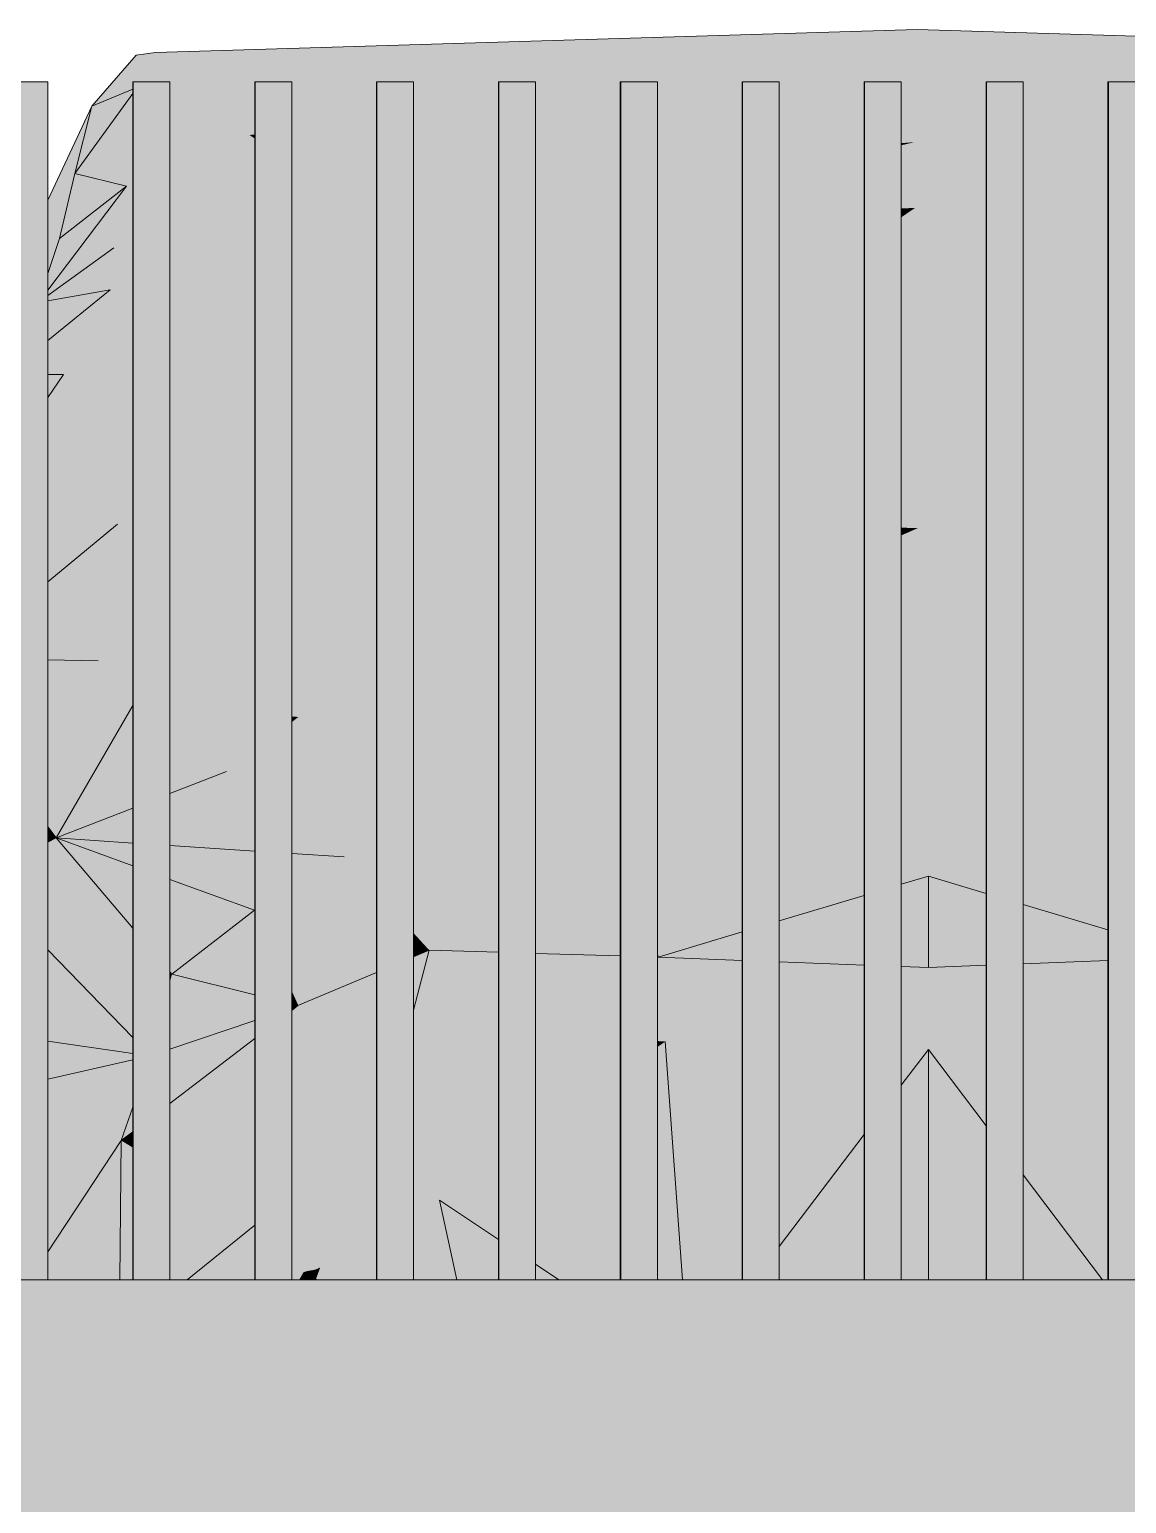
# Model space of a CAD drawing. Header units: millimetres. Extents: x 365175 to 2667127, y -330297 to -162108.
# Drawn here: x 1900152 to 1901050, y -319094 to -317888 of the extents above; entities that cross this region are included whole.
import ezdxf

# ---------------------------------------------------------------- set-up
doc = ezdxf.new("R2010")
doc.units = ezdxf.units.MM
doc.header["$MEASUREMENT"] = 0
doc.layers.add('Cars', color=7, linetype='Continuous')
doc.layers.add('TopoAlt', color=7, linetype='Continuous')

# ---------------------------------------------------------------- blocks, each defined once
blk = doc.blocks.new('Élément de coupe_125_6', base_point=(1445436.1, -319511))
at = {"layer": 'TopoAlt', "linetype": 'Continuous', "lineweight": 0, "true_color": 0x000000}
blk.add_hatch(color=18, dxfattribs=at).paths.add_polyline_path([(1882185.2, -318911), (1882185.2, -319511), (1914672.8, -319511), (1914672.8, -318911)])
at = {"layer": 'TopoAlt', "color": 190, "linetype": 'Continuous', "lineweight": 5, "true_color": 0x8002ff}
blk.add_line((1914672.8, -318911), (1882185.2, -318911), dxfattribs=at)
blk = doc.blocks.new('Élément de coupe_355_6', base_point=(1445436.1, -319511))
at = {"linetype": 'Continuous', "lineweight": 0, "true_color": 0x000000}
for points in [[(1900137.1, -317931), (1900137.1, -318911), (1900137.5, -318911), (1900137.5, -317931)], [(1900137.1, -317931), (1900137.1, -318911), (1900137.5, -318911), (1900137.5, -317931)], [(1900137.5, -317931), (1900137.5, -318911), (1900167.5, -318911), (1900167.5, -317931)]]:
    blk.add_hatch(color=18, dxfattribs=at).paths.add_polyline_path(points)
at = {"color": 18, "linetype": 'Continuous', "lineweight": 5, "true_color": 0x330000}
for p, q in [((1900137.1, -317931), (1900137.5, -317931)), ((1900137.1, -318911), (1900137.1, -317931)), ((1900137.5, -317931), (1900167.5, -317931)), ((1900137.5, -318911), (1900137.5, -317931)), ((1900167.5, -318911), (1900167.5, -317931))]:
    blk.add_line(p, q, dxfattribs=at)
blk = doc.blocks.new('Élément de coupe_356_6', base_point=(1445436.1, -319511))
at = {"linetype": 'Continuous', "lineweight": 0, "true_color": 0x000000}
for points in [[(1900236.9, -317931), (1900236.9, -318911), (1900237.2, -318911), (1900237.2, -317931)], [(1900236.9, -317931), (1900236.9, -318911), (1900237.2, -318911), (1900237.2, -317931)], [(1900237.2, -317931), (1900237.2, -318911), (1900267.2, -318911), (1900267.2, -317931)]]:
    blk.add_hatch(color=18, dxfattribs=at).paths.add_polyline_path(points)
at = {"color": 18, "linetype": 'Continuous', "lineweight": 5, "true_color": 0x330000}
for p, q in [((1900236.9, -317931), (1900237.2, -317931)), ((1900236.9, -318911), (1900236.9, -317931)), ((1900237.2, -317931), (1900267.2, -317931)), ((1900237.2, -318911), (1900237.2, -317931)), ((1900267.2, -318911), (1900267.2, -317931))]:
    blk.add_line(p, q, dxfattribs=at)
blk = doc.blocks.new('Élément de coupe_357_6', base_point=(1445436.1, -319511))
at = {"linetype": 'Continuous', "lineweight": 0, "true_color": 0x000000}
for points in [[(1900336.7, -317931), (1900336.7, -318911), (1900337, -318911), (1900337, -317931)], [(1900336.7, -317931), (1900336.7, -318911), (1900337, -318911), (1900337, -317931)], [(1900337, -317931), (1900337, -318911), (1900367, -318911), (1900367, -317931)]]:
    blk.add_hatch(color=18, dxfattribs=at).paths.add_polyline_path(points)
at = {"color": 18, "linetype": 'Continuous', "lineweight": 5, "true_color": 0x330000}
for p, q in [((1900336.7, -317931), (1900337, -317931)), ((1900336.7, -318911), (1900336.7, -317931)), ((1900337, -317931), (1900367, -317931)), ((1900337, -318911), (1900337, -317931)), ((1900367, -318911), (1900367, -317931))]:
    blk.add_line(p, q, dxfattribs=at)
blk = doc.blocks.new('Élément de coupe_358_6', base_point=(1445436.1, -319511))
at = {"linetype": 'Continuous', "lineweight": 0, "true_color": 0x000000}
for points in [[(1900436.4, -317931), (1900436.4, -318911), (1900436.7, -318911), (1900436.7, -317931)], [(1900436.4, -317931), (1900436.4, -318911), (1900436.7, -318911), (1900436.7, -317931)], [(1900436.7, -317931), (1900436.7, -318911), (1900466.7, -318911), (1900466.7, -317931)]]:
    blk.add_hatch(color=18, dxfattribs=at).paths.add_polyline_path(points)
at = {"color": 18, "linetype": 'Continuous', "lineweight": 5, "true_color": 0x330000}
for p, q in [((1900436.4, -317931), (1900436.7, -317931)), ((1900436.4, -318911), (1900436.4, -317931)), ((1900436.7, -317931), (1900466.7, -317931)), ((1900436.7, -318911), (1900436.7, -317931)), ((1900466.7, -318911), (1900466.7, -317931))]:
    blk.add_line(p, q, dxfattribs=at)
blk = doc.blocks.new('Élément de coupe_359_6', base_point=(1445436.1, -319511))
at = {"linetype": 'Continuous', "lineweight": 0, "true_color": 0x000000}
for points in [[(1900536.2, -317931), (1900536.2, -318911), (1900536.5, -318911), (1900536.5, -317931)], [(1900536.2, -317931), (1900536.2, -318911), (1900536.5, -318911), (1900536.5, -317931)], [(1900536.5, -317931), (1900536.5, -318911), (1900566.5, -318911), (1900566.5, -317931)]]:
    blk.add_hatch(color=18, dxfattribs=at).paths.add_polyline_path(points)
at = {"color": 18, "linetype": 'Continuous', "lineweight": 5, "true_color": 0x330000}
for p, q in [((1900536.2, -317931), (1900536.5, -317931)), ((1900536.2, -318911), (1900536.2, -317931)), ((1900536.5, -317931), (1900566.5, -317931)), ((1900536.5, -318911), (1900536.5, -317931)), ((1900566.5, -318911), (1900566.5, -317931))]:
    blk.add_line(p, q, dxfattribs=at)
blk = doc.blocks.new('Élément de coupe_360_6', base_point=(1445436.1, -319511))
at = {"linetype": 'Continuous', "lineweight": 0, "true_color": 0x000000}
for points in [[(1900635.9, -317931), (1900635.9, -318911), (1900636.2, -318911), (1900636.2, -317931)], [(1900635.9, -317931), (1900635.9, -318911), (1900636.2, -318911), (1900636.2, -317931)], [(1900636.2, -317931), (1900636.2, -318911), (1900666.2, -318911), (1900666.2, -317931)]]:
    blk.add_hatch(color=18, dxfattribs=at).paths.add_polyline_path(points)
at = {"color": 18, "linetype": 'Continuous', "lineweight": 5, "true_color": 0x330000}
for p, q in [((1900635.9, -317931), (1900636.2, -317931)), ((1900635.9, -318911), (1900635.9, -317931)), ((1900636.2, -317931), (1900666.2, -317931)), ((1900636.2, -318911), (1900636.2, -317931)), ((1900666.2, -318911), (1900666.2, -317931))]:
    blk.add_line(p, q, dxfattribs=at)
blk = doc.blocks.new('Élément de coupe_361_6', base_point=(1445436.1, -319511))
at = {"linetype": 'Continuous', "lineweight": 0, "true_color": 0x000000}
for points in [[(1900735.7, -317931), (1900735.7, -318911), (1900736, -318911), (1900736, -317931)], [(1900735.7, -317931), (1900735.7, -318911), (1900736, -318911), (1900736, -317931)], [(1900736, -317931), (1900736, -318911), (1900766, -318911), (1900766, -317931)]]:
    blk.add_hatch(color=18, dxfattribs=at).paths.add_polyline_path(points)
at = {"color": 18, "linetype": 'Continuous', "lineweight": 5, "true_color": 0x330000}
for p, q in [((1900735.7, -317931), (1900736, -317931)), ((1900735.7, -318911), (1900735.7, -317931)), ((1900736, -317931), (1900766, -317931)), ((1900736, -318911), (1900736, -317931)), ((1900766, -318911), (1900766, -317931))]:
    blk.add_line(p, q, dxfattribs=at)
blk = doc.blocks.new('Élément de coupe_362_6', base_point=(1445436.1, -319511))
at = {"linetype": 'Continuous', "lineweight": 0, "true_color": 0x000000}
for points in [[(1900835.4, -317931), (1900835.4, -318911), (1900835.8, -318911), (1900835.8, -317931)], [(1900835.4, -317931), (1900835.4, -318911), (1900835.8, -318911), (1900835.8, -317931)], [(1900835.8, -317931), (1900835.8, -318911), (1900865.8, -318911), (1900865.8, -317931)]]:
    blk.add_hatch(color=18, dxfattribs=at).paths.add_polyline_path(points)
at = {"color": 18, "linetype": 'Continuous', "lineweight": 5, "true_color": 0x330000}
for p, q in [((1900835.4, -317931), (1900835.8, -317931)), ((1900835.4, -318911), (1900835.4, -317931)), ((1900835.8, -317931), (1900865.8, -317931)), ((1900835.8, -318911), (1900835.8, -317931)), ((1900865.8, -318911), (1900865.8, -317931))]:
    blk.add_line(p, q, dxfattribs=at)
blk = doc.blocks.new('Élément de coupe_363_6', base_point=(1445436.1, -319511))
at = {"linetype": 'Continuous', "lineweight": 0, "true_color": 0x000000}
for points in [[(1900935.2, -317931), (1900935.2, -318911), (1900935.5, -318911), (1900935.5, -317931)], [(1900935.2, -317931), (1900935.2, -318911), (1900935.5, -318911), (1900935.5, -317931)], [(1900935.5, -317931), (1900935.5, -318911), (1900965.5, -318911), (1900965.5, -317931)]]:
    blk.add_hatch(color=18, dxfattribs=at).paths.add_polyline_path(points)
at = {"color": 18, "linetype": 'Continuous', "lineweight": 5, "true_color": 0x330000}
for p, q in [((1900935.2, -317931), (1900935.5, -317931)), ((1900935.2, -318911), (1900935.2, -317931)), ((1900935.5, -317931), (1900965.5, -317931)), ((1900935.5, -318911), (1900935.5, -317931)), ((1900965.5, -318911), (1900965.5, -317931))]:
    blk.add_line(p, q, dxfattribs=at)
blk = doc.blocks.new('Élément de coupe_364_6', base_point=(1445436.1, -319511))
at = {"linetype": 'Continuous', "lineweight": 0, "true_color": 0x000000}
for points in [[(1901034.9, -317931), (1901034.9, -318911), (1901035.3, -318911), (1901035.3, -317931)], [(1901034.9, -317931), (1901034.9, -318911), (1901035.3, -318911), (1901035.3, -317931)], [(1901035.3, -317931), (1901035.3, -318911), (1901065.3, -318911), (1901065.3, -317931)]]:
    blk.add_hatch(color=18, dxfattribs=at).paths.add_polyline_path(points)
at = {"color": 18, "linetype": 'Continuous', "lineweight": 5, "true_color": 0x330000}
for p, q in [((1901034.9, -317931), (1901035.3, -317931)), ((1901034.9, -318911), (1901034.9, -317931)), ((1901035.3, -317931), (1901065.3, -317931)), ((1901035.3, -318911), (1901035.3, -317931)), ((1901065.3, -318911), (1901065.3, -317931))]:
    blk.add_line(p, q, dxfattribs=at)
blk = doc.blocks.new('Élément de coupe_493_6', base_point=(1445436.1, -319511))
at = {"layer": 'Cars', "linetype": 'Continuous', "lineweight": 0, "true_color": 0x000000}
for points in [[(1900877.1, -317891), (1900878.7, -317888.3), (1900239.6, -317909.4)], [(1900255.5, -317907.2), (1900239.6, -317909.4), (1900878.7, -317888.3)], [(1900878.7, -317888.3), (1900877.1, -317891), (1901515.6, -317907.5)], [(1900877.1, -317891), (1900239.6, -317909.4), (1900240.5, -317931), (1900267.2, -317931), (1900267.2, -317933.6)], [(1900267.2, -317933.6), (1900267.2, -317934.6), (1900336.7, -317932.6), (1900336.7, -317931), (1900367, -317931), (1900367, -317931.7), (1900877, -317916.6), (1900877.1, -317891)], [(1900877, -317916.6), (1901513.6, -317931.5), (1900877.1, -317891)], [(1901513.6, -317931.5), (1901515.6, -317907.5), (1900877.1, -317891)], [(1900203.5, -317951), (1900236.9, -317937), (1900236.9, -317931), (1900237.2, -317931), (1900240.5, -317931), (1900239.6, -317909.4)], [(1900367, -317931.7), (1900367, -317970.9), (1900436.4, -317963.5), (1900436.4, -317931), (1900466.7, -317931), (1900466.7, -317960.3), (1900536.2, -317952.9), (1900536.2, -317931), (1900566.5, -317931), (1900566.5, -317949.7), (1900635.9, -317942.3), (1900635.9, -317931), (1900666.2, -317931), (1900666.2, -317939), (1900735.7, -317931.6), (1900735.7, -317931), (1900741.9, -317931), (1900877, -317916.6)], [(1900741.9, -317931), (1900766, -317931), (1900766, -317940.9), (1900877, -317916.6)], [(1900877, -317916.6), (1900766, -317940.9), (1900766, -317989.8), (1900835.4, -317983.9), (1900835.4, -317931), (1900865.8, -317931), (1900865.8, -317981.3), (1900876.8, -317980.4)], [(1900876.8, -317980.4), (1900935.2, -317985.2), (1900935.2, -317931), (1900943.3, -317931), (1900877, -317916.6)], [(1900877, -317916.6), (1900943.3, -317931), (1900965.5, -317931), (1900965.5, -317935.8), (1901034.9, -317950.9), (1901034.9, -317936.7)], [(1900877, -317916.6), (1901034.9, -317936.7), (1901034.9, -317931), (1901065.3, -317931), (1901065.3, -317940.6), (1901134.7, -317949.5), (1901134.7, -317931), (1901165, -317931), (1901165, -317953.4), (1901234.5, -317962.2), (1901234.5, -317931), (1901264.8, -317931), (1901264.8, -317966.1), (1901334.2, -317975), (1901334.2, -317931), (1901364.5, -317931), (1901364.5, -317978.8), (1901411.1, -317984.8), (1901434, -317972.9), (1901434, -317931), (1901464.3, -317931), (1901464.3, -317957.1), (1901513.6, -317931.5)], [(1900189.4, -318006), (1900236.9, -317940.7), (1900236.9, -317937), (1900203.5, -317951)], [(1900336.7, -317932.6), (1900267.2, -317934.6), (1900267.2, -317946.8), (1900332.4, -317974.6), (1900336.7, -317974.2)], [(1900735.7, -317931.6), (1900666.2, -317939), (1900666.2, -317962.8), (1900735.7, -317947.6)], [(1901034.9, -317950.9), (1900965.5, -317935.8), (1900965.5, -317987.7), (1901034.9, -317993.5)], [(1900189.4, -318006), (1900231.7, -318016.5), (1900236.9, -317969.7), (1900236.9, -317940.7)], [(1900267.2, -317946.8), (1900267.2, -318001.7), (1900332.4, -317974.6)], [(1900566.5, -317949.7), (1900566.5, -317984.7), (1900635.9, -317969.5), (1900635.9, -317942.3)], [(1900666.2, -317962.8), (1900666.2, -317998.3), (1900735.7, -317992.4), (1900735.7, -317947.6)], [(1900203.5, -317951), (1900167.5, -318027.9), (1900167.5, -318047.7), (1900189.4, -318006)], [(1900203.5, -317951), (1900167.5, -318027.9), (1900167.5, -318047.7), (1900189.4, -318006)], [(1900466.7, -318006.6), (1900536.2, -317991.4), (1900536.2, -317952.9), (1900466.7, -317960.3)], [(1900231.7, -318016.5), (1900236.9, -318014.3), (1900236.9, -317969.7)], [(1900367, -317970.9), (1900367, -317997.1), (1900403, -318020.6), (1900436.4, -318013.3), (1900436.4, -317963.5)], [(1900566.5, -318006.7), (1900635.9, -318000.8), (1900635.9, -317969.5), (1900566.5, -317984.7)], [(1900267.2, -318001.7), (1900267.2, -318028.8), (1900332.4, -317974.6)], [(1900267.2, -318055.2), (1900336.7, -318037.5), (1900336.7, -317977.4), (1900332.4, -317974.6), (1900267.2, -318028.8)], [(1900336.7, -317974.2), (1900332.4, -317974.6), (1900336.7, -317977.4)], [(1900835.4, -317983.9), (1900766, -317989.8), (1900766, -317998.9), (1900835.4, -317987.3)], [(1900865.8, -317983), (1900865.8, -318034.6), (1900877, -318034.3), (1900876.8, -317980.4)], [(1900865.8, -317982.2), (1900876.8, -317980.4), (1900865.8, -317981.3)], [(1900865.8, -317982.2), (1900865.8, -317983), (1900876.8, -317980.4)], [(1900876.8, -317980.4), (1900935.2, -317993.3), (1900935.2, -317990.1)], [(1900876.8, -317980.4), (1900935.2, -317990.1), (1900935.2, -317985.2)], [(1900935.2, -317993.3), (1900876.8, -317980.4), (1900877, -318034.3), (1900935.2, -318035.6)], [(1900367, -318029.8), (1900403, -318020.6), (1900367, -317997.1)], [(1900466.7, -318006.6), (1900466.7, -318015.2), (1900536.2, -318009.3), (1900536.2, -317991.4)], [(1900666.2, -317998.3), (1900666.2, -318015.5), (1900735.7, -318004), (1900735.7, -317992.4)], [(1900835.4, -317987.3), (1900766, -317998.9), (1900766, -318006.4), (1900835.4, -317990.1)], [(1900766, -318037), (1900835.4, -318035.3), (1900835.4, -317990.1), (1900766, -318006.4)], [(1900965.5, -317987.7), (1900965.5, -317995.2), (1901034.9, -318006.8), (1901034.9, -317993.5)], [(1901034.9, -318006.8), (1900965.5, -317995.2), (1900965.5, -318000), (1901034.9, -318015.4)], [(1900189.4, -318006), (1900167.5, -318047.7), (1900167.5, -318074.1), (1900176.8, -318059.2)], [(1900189.4, -318006), (1900167.5, -318047.7), (1900167.5, -318074.1), (1900176.8, -318059.2)], [(1900189.4, -318006), (1900176.8, -318059.2), (1900231.7, -318016.5)], [(1900466.7, -318015.2), (1900466.7, -318048.9), (1900536.2, -318037.3), (1900536.2, -318009.3)], [(1900635.9, -318000.8), (1900566.5, -318006.7), (1900566.5, -318032.2), (1900635.9, -318020.6)], [(1900735.7, -318004), (1900666.2, -318015.5), (1900666.2, -318029.7), (1900735.7, -318013.5)], [(1900965.5, -318036.2), (1901034.9, -318037.7), (1901034.9, -318015.4), (1900965.5, -318000)], [(1900167.5, -318101.4), (1900167.5, -318106), (1900221.4, -318066.8), (1900231.7, -318016.5)], [(1900167.5, -318101.4), (1900231.7, -318016.5), (1900176.8, -318059.2), (1900167.5, -318088)], [(1900231.7, -318016.5), (1900221.4, -318066.8), (1900236.9, -318053.9), (1900236.9, -318014.3)], [(1900367, -318029.8), (1900367, -318036.3), (1900403, -318020.6)], [(1900367, -318067.6), (1900403.1, -318059.5), (1900403, -318020.6), (1900367, -318036.3)], [(1900403, -318020.6), (1900436.4, -318017.8), (1900436.4, -318013.3)], [(1900436.4, -318017.8), (1900403, -318020.6), (1900403.1, -318059.5), (1900436.4, -318053.9)], [(1900566.5, -318045.2), (1900620, -318040.6), (1900635.9, -318036.8), (1900635.9, -318020.6), (1900566.5, -318032.2)], [(1900666.2, -318029.7), (1900666.2, -318039.4), (1900735.7, -318037.8), (1900735.7, -318013.5)], [(1900267.2, -318079.8), (1900336.7, -318049.6), (1900336.7, -318037.5), (1900267.2, -318055.2)], [(1900536.2, -318037.3), (1900466.7, -318048.9), (1900466.7, -318053.9), (1900536.2, -318047.9)], [(1900566.5, -318242.3), (1900635.9, -318195.8), (1900635.9, -318040.2), (1900620, -318040.6), (1900566.5, -318149.1)], [(1900566.5, -318149.1), (1900620, -318040.6), (1900566.5, -318045.2)], [(1900635.9, -318036.8), (1900620, -318040.6), (1900635.9, -318040.2)], [(1900666.2, -318175.5), (1900735.7, -318129), (1900735.7, -318037.8), (1900666.2, -318039.4)], [(1900766, -318037), (1900766, -318108.7), (1900835.4, -318062.2), (1900835.4, -318035.3)], [(1900877, -318034.3), (1900865.8, -318034.6), (1900865.8, -318041.9)], [(1900877, -318034.3), (1900865.8, -318041.9), (1900865.8, -318295.8), (1900879.4, -318296.1)], [(1900935.2, -318072.9), (1900877, -318034.3), (1900879.4, -318296.1), (1900935.2, -318294.9)], [(1900877, -318034.3), (1900935.2, -318072.9), (1900935.2, -318035.6)], [(1901034.9, -318037.7), (1900965.5, -318036.2), (1900965.5, -318093), (1901034.9, -318139.1)], [(1900236.9, -318053.9), (1900221.4, -318066.8), (1900236.9, -318062.9)], [(1900336.7, -318049.6), (1900267.2, -318079.8), (1900267.2, -318090.1), (1900336.7, -318074.5)], [(1900436.4, -318053.9), (1900403.1, -318059.5), (1900436.4, -318056.6)], [(1900436.4, -318056.6), (1900403.1, -318059.5), (1900436.4, -318139.8)], [(1900466.7, -318053.9), (1900466.7, -318213.1), (1900497.8, -318288.2), (1900536.2, -318210.5), (1900536.2, -318047.9)], [(1900167.5, -318079.1), (1900167.5, -318088), (1900176.8, -318059.2)], [(1900167.5, -318079.1), (1900167.5, -318088), (1900176.8, -318059.2)], [(1900167.5, -318074.1), (1900167.5, -318079.1), (1900176.8, -318059.2)], [(1900167.5, -318074.1), (1900167.5, -318079.1), (1900176.8, -318059.2)], [(1900167.5, -318110.2), (1900218.3, -318101.2), (1900221.4, -318066.8), (1900167.5, -318106)], [(1900218.3, -318101.2), (1900236.9, -318093.1), (1900236.9, -318062.9), (1900221.4, -318066.8)], [(1900367, -318106.7), (1900367, -318290.4), (1900436.4, -318289.3), (1900436.4, -318139.8), (1900403.1, -318059.5)], [(1900367, -318067.6), (1900367, -318106.7), (1900403.1, -318059.5)], [(1900766, -318293.8), (1900835.4, -318295.2), (1900835.4, -318062.2), (1900766, -318108.7)], [(1900267.2, -318090.1), (1900267.2, -318237), (1900336.7, -318146.3), (1900336.7, -318074.5)], [(1900218.3, -318101.2), (1900236.9, -318097), (1900236.9, -318093.1)], [(1900965.5, -318294.3), (1901034.9, -318292.9), (1901034.9, -318139.1), (1900965.5, -318093)], [(1900218.3, -318101.2), (1900167.5, -318142.7), (1900167.5, -318170.6), (1900180.3, -318170.6)], [(1900167.5, -318110.2), (1900167.5, -318142.7), (1900218.3, -318101.2)], [(1900218.3, -318101.2), (1900180.3, -318170.6), (1900224.5, -318292.8)], [(1900236.9, -318097), (1900218.3, -318101.2), (1900224.5, -318292.8), (1900236.9, -318276.6)], [(1900666.2, -318175.5), (1900666.2, -318291.7), (1900735.7, -318293.1), (1900735.7, -318129)], [(1900336.7, -318146.3), (1900267.2, -318237), (1900267.2, -318292.1), (1900336.7, -318290.9)], [(1900167.5, -318189.2), (1900167.5, -318199.6), (1900180.3, -318170.6)], [(1900167.5, -318170.6), (1900167.5, -318189.2), (1900180.3, -318170.6)], [(1900180.3, -318170.6), (1900167.5, -318199.6), (1900167.5, -318297.8), (1900224.5, -318292.8)], [(1900635.9, -318195.8), (1900566.5, -318242.3), (1900566.5, -318289.6), (1900635.9, -318291.1)], [(1900497.8, -318288.2), (1900466.7, -318213.1), (1900466.7, -318288.7)], [(1900536.2, -318210.5), (1900497.8, -318288.2), (1900536.2, -318262.6)], [(1900536.2, -318262.6), (1900497.8, -318288.2), (1900536.2, -318289)], [(1900224.5, -318292.8), (1900236.9, -318292.6), (1900236.9, -318276.6)], [(1900224.5, -318292.8), (1900167.5, -318340.2), (1900167.5, -318403.9), (1900208.5, -318404.8)], [(1900167.5, -318297.8), (1900167.5, -318340.2), (1900224.5, -318292.8)], [(1900224.5, -318292.8), (1900208.5, -318404.8), (1900236.9, -318393.3), (1900236.9, -318292.6)], [(1900267.2, -318292.1), (1900267.2, -318381.1), (1900336.7, -318353.2), (1900336.7, -318290.9)], [(1900367, -318340.9), (1900436.4, -318313), (1900436.4, -318289.3), (1900367, -318290.4)], [(1900466.7, -318425.5), (1900536.2, -318431), (1900536.2, -318369.4), (1900497.8, -318288.2), (1900466.7, -318300.8)], [(1900466.7, -318288.7), (1900466.7, -318300.8), (1900497.8, -318288.2)], [(1900497.8, -318288.2), (1900536.2, -318369.4), (1900536.2, -318289)], [(1900635.9, -318291.1), (1900566.5, -318289.6), (1900566.5, -318433.4), (1900635.9, -318403)], [(1900666.2, -318389.6), (1900735.7, -318359.2), (1900735.7, -318293.1), (1900666.2, -318291.7)], [(1900766, -318293.8), (1900766, -318345.9), (1900835.4, -318315.4), (1900835.4, -318295.2)], [(1900865.8, -318295.8), (1900865.8, -318302.1), (1900879.4, -318296.1)], [(1900865.8, -318423.4), (1900881.8, -318422.9), (1900879.4, -318296.1), (1900865.8, -318302.1)], [(1900935.2, -318294.9), (1900879.4, -318296.1), (1900935.2, -318320.2)], [(1900935.2, -318320.2), (1900879.4, -318296.1), (1900881.8, -318422.9), (1900935.2, -318424.6)], [(1900965.5, -318333.4), (1901034.9, -318363.4), (1901034.9, -318292.9), (1900965.5, -318294.3)], [(1900367, -318340.9), (1900367, -318417.5), (1900436.4, -318423), (1900436.4, -318313)], [(1900766, -318426.8), (1900835.4, -318424.4), (1900835.4, -318315.4), (1900766, -318345.9)], [(1900965.5, -318333.4), (1900965.5, -318425.7), (1901034.9, -318428), (1901034.9, -318363.4)], [(1900336.7, -318353.2), (1900267.2, -318381.1), (1900267.2, -318409.5), (1900336.7, -318415)], [(1900735.7, -318359.2), (1900666.2, -318389.6), (1900666.2, -318430.1), (1900735.7, -318427.8)], [(1900208.5, -318404.8), (1900236.9, -318407), (1900236.9, -318393.3)], [(1900167.5, -318403.9), (1900167.5, -318413), (1900208.5, -318404.8)], [(1900167.5, -318413), (1900167.5, -318434.5), (1900236.9, -318439), (1900236.9, -318437.6), (1900208.5, -318404.8)], [(1900208.5, -318404.8), (1900236.9, -318437.6), (1900236.9, -318407)], [(1900635.9, -318403), (1900566.5, -318433.4), (1900566.5, -318433.5), (1900635.9, -318431.1)], [(1900336.7, -318415), (1900267.2, -318409.5), (1900267.2, -318438.6), (1900336.7, -318437.4)], [(1900367, -318417.5), (1900367, -318436.9), (1900436.4, -318435.7), (1900436.4, -318423)], [(1900466.7, -318435.2), (1900536.2, -318434), (1900536.2, -318431), (1900466.7, -318425.5)], [(1900566.5, -318450.9), (1900635.9, -318444.7), (1900635.9, -318431.1), (1900566.5, -318433.5)], [(1900666.2, -318430.1), (1900666.2, -318442), (1900735.7, -318435.9), (1900735.7, -318427.8)], [(1900766, -318433.2), (1900835.4, -318427), (1900835.4, -318424.4), (1900766, -318426.8)], [(1900766, -318433.2), (1900766, -318437.8), (1900835.4, -318428.8), (1900835.4, -318427)], [(1900835.4, -318428.8), (1900766, -318437.8), (1900766, -318440.5), (1900835.4, -318437.3)], [(1900865.8, -318435.9), (1900882.9, -318435.1), (1900881.8, -318422.9), (1900865.8, -318424.9)], [(1900865.8, -318424.3), (1900881.8, -318422.9), (1900865.8, -318423.4)], [(1900865.8, -318424.9), (1900881.8, -318422.9), (1900865.8, -318424.3)], [(1900935.2, -318427.6), (1900881.8, -318422.9), (1900935.2, -318429.4)], [(1900935.2, -318424.6), (1900881.8, -318422.9), (1900935.2, -318427.6)], [(1900881.8, -318422.9), (1900882.9, -318435.1), (1900935.2, -318437.5), (1900935.2, -318429.4)], [(1900965.5, -318430.4), (1901034.9, -318436.6), (1901034.9, -318428), (1900965.5, -318425.7)], [(1901034.9, -318436.6), (1900965.5, -318430.4), (1900965.5, -318433.2), (1901034.9, -318441.7)], [(1900167.5, -318434.5), (1900167.5, -318540.5), (1900174.1, -318549.6), (1900236.9, -318441.2), (1900236.9, -318439)], [(1900236.9, -318441.2), (1900174.1, -318549.6), (1900236.9, -318525.1)], [(1900267.2, -318441.6), (1900336.7, -318447.6), (1900336.7, -318437.4), (1900267.2, -318438.6)], [(1900267.2, -318441.6), (1900267.2, -318460.7), (1900313.6, -318495.1), (1900336.7, -318477.7), (1900336.7, -318447.6)], [(1900367, -318450.2), (1900372.5, -318450.6), (1900436.4, -318445), (1900436.4, -318435.7), (1900367, -318436.9)], [(1900466.7, -318442.3), (1900536.2, -318436.1), (1900536.2, -318434), (1900466.7, -318435.2)], [(1900466.7, -318442.3), (1900466.7, -318451.1), (1900536.2, -318451.4), (1900536.2, -318436.1)], [(1900666.2, -318445.7), (1900733.3, -318442), (1900735.7, -318441.7), (1900735.7, -318435.9), (1900666.2, -318442)], [(1900666.2, -318474.8), (1900666.2, -318486.6), (1900735.7, -318470.1), (1900735.7, -318441.9), (1900733.3, -318442)], [(1900733.3, -318442), (1900666.2, -318445.7), (1900666.2, -318474.8)], [(1900733.3, -318442), (1900735.7, -318441.9), (1900735.7, -318441.7)], [(1900835.4, -318437.3), (1900766, -318440.5), (1900766, -318462.9), (1900835.4, -318446.4)], [(1900865.8, -318439.2), (1900882.9, -318435.1), (1900865.8, -318435.9)], [(1900865.8, -318439.2), (1900865.8, -318487.2), (1900887.6, -318486.2), (1900882.9, -318435.1)], [(1900882.9, -318435.1), (1900887.6, -318486.2), (1900935.2, -318488.3), (1900935.2, -318447.1)], [(1900882.9, -318435.1), (1900935.2, -318447.1), (1900935.2, -318437.5)], [(1900965.5, -318433.2), (1900965.5, -318438.9), (1901034.9, -318442.1), (1901034.9, -318441.7)], [(1900965.5, -318454.1), (1901034.9, -318470.1), (1901034.9, -318442.1), (1900965.5, -318438.9)], [(1900367, -318454.8), (1900372.5, -318450.6), (1900367, -318450.2)], [(1900372.5, -318450.6), (1900367, -318454.8), (1900367, -318485.7), (1900436.4, -318473.4), (1900436.4, -318450.9)], [(1900372.5, -318450.6), (1900436.4, -318450.9), (1900436.4, -318445)], [(1900466.7, -318451.1), (1900466.7, -318468), (1900536.2, -318455.7), (1900536.2, -318451.4)], [(1900466.7, -318496.5), (1900536.2, -318497.1), (1900536.2, -318455.7), (1900466.7, -318468)], [(1900566.5, -318450.9), (1900566.5, -318451.1), (1900635.9, -318447.3), (1900635.9, -318444.7)], [(1900566.5, -318451.1), (1900566.5, -318456.9), (1900619, -318497.8), (1900635.9, -318489.6), (1900635.9, -318447.3)], [(1900766, -318462.9), (1900766, -318491.5), (1900835.4, -318488.5), (1900835.4, -318446.4)], [(1900965.5, -318454.1), (1900965.5, -318489.7), (1901034.9, -318492.7), (1901034.9, -318470.1)], [(1900267.2, -318460.7), (1900267.2, -318513.2), (1900313.6, -318495.1)], [(1900566.5, -318497.4), (1900619, -318497.8), (1900566.5, -318456.9)], [(1900313.6, -318495.1), (1900336.7, -318491), (1900336.7, -318477.7)], [(1900436.4, -318473.4), (1900367, -318485.7), (1900367, -318495.6), (1900436.4, -318496.2)], [(1900666.2, -318495.8), (1900735.7, -318492.8), (1900735.7, -318470.1), (1900666.2, -318486.6)], [(1900313.6, -318495.1), (1900336.7, -318495.3), (1900336.7, -318491)], [(1900619, -318497.8), (1900635.9, -318493.8), (1900635.9, -318489.6)], [(1900766, -318491.5), (1900766, -318538.6), (1900835.4, -318508.7), (1900835.4, -318488.5)], [(1900865.8, -318495.6), (1900887.6, -318486.2), (1900865.8, -318487.2)], [(1900865.8, -318495.6), (1900865.8, -318581.4), (1900888, -318580.8), (1900887.6, -318486.2)], [(1900887.6, -318486.2), (1900935.2, -318506.7), (1900935.2, -318488.3)], [(1900887.6, -318486.2), (1900888, -318580.8), (1900935.2, -318582.1), (1900935.2, -318506.7)], [(1901034.9, -318492.7), (1900965.5, -318489.7), (1900965.5, -318519.7), (1901034.9, -318549.5)], [(1900267.2, -318513.2), (1900267.2, -318555.8), (1900336.7, -318560.3), (1900336.7, -318511.9), (1900313.6, -318495.1)], [(1900313.6, -318495.1), (1900336.7, -318511.9), (1900336.7, -318495.3)], [(1900436.4, -318496.2), (1900367, -318495.6), (1900367, -318533.9), (1900410, -318565.1), (1900436.4, -318556.6)], [(1900466.7, -318546.9), (1900536.2, -318524.5), (1900536.2, -318497.1), (1900466.7, -318496.5)], [(1900566.5, -318514.8), (1900619, -318497.8), (1900566.5, -318497.4)], [(1900566.5, -318579.4), (1900635.9, -318585.7), (1900635.9, -318542.3), (1900619, -318497.8), (1900566.5, -318514.8)], [(1900619, -318497.8), (1900635.9, -318497.1), (1900635.9, -318493.8)], [(1900619, -318497.8), (1900635.9, -318542.3), (1900635.9, -318497.1)], [(1900735.7, -318492.8), (1900666.2, -318495.8), (1900666.2, -318581.6), (1900735.7, -318551.7)], [(1900766, -318538.6), (1900766, -318584.2), (1900835.4, -318582.2), (1900835.4, -318508.7)], [(1900174.1, -318549.6), (1900236.9, -318553.8), (1900236.9, -318525.1)], [(1900466.7, -318570.3), (1900536.2, -318576.6), (1900536.2, -318524.5), (1900466.7, -318546.9)], [(1900965.5, -318519.7), (1900965.5, -318582.9), (1901034.9, -318584.9), (1901034.9, -318549.5)], [(1900167.5, -318540.5), (1900167.5, -318546.3), (1900174.1, -318549.6)], [(1900367, -318562.3), (1900410, -318565.1), (1900367, -318533.9)], [(1900167.5, -318552.9), (1900174.1, -318549.6), (1900167.5, -318546.3)], [(1900167.5, -318552.9), (1900167.5, -318587.7), (1900174.1, -318549.6)], [(1900167.5, -318587.7), (1900167.5, -318634.9), (1900236.9, -318652.8), (1900236.9, -318623.4), (1900174.1, -318549.6)], [(1900236.9, -318572.4), (1900174.1, -318549.6), (1900236.9, -318623.4)], [(1900236.9, -318553.8), (1900174.1, -318549.6), (1900236.9, -318572.4)], [(1900666.2, -318581.6), (1900666.2, -318586.9), (1900735.7, -318585), (1900735.7, -318551.7)], [(1900267.2, -318583.5), (1900336.4, -318608.6), (1900336.7, -318608.4), (1900336.7, -318560.3), (1900267.2, -318555.8)], [(1900367, -318562.3), (1900367, -318590.5), (1900410, -318565.1)], [(1900436.4, -318556.6), (1900410, -318565.1), (1900436.4, -318567.5)], [(1900367, -318615.6), (1900436.4, -318631.5), (1900436.4, -318594.1), (1900410, -318565.1), (1900367, -318590.5)], [(1900410, -318565.1), (1900436.4, -318594.1), (1900436.4, -318567.5)], [(1900536.2, -318576.6), (1900466.7, -318570.3), (1900466.7, -318627.4), (1900479.5, -318641.4), (1900536.2, -318623.7)], [(1900336.4, -318608.6), (1900267.2, -318583.5), (1900267.2, -318659), (1900269, -318661)], [(1900566.5, -318614.3), (1900635.9, -318592.6), (1900635.9, -318585.7), (1900566.5, -318579.4)], [(1900666.2, -318644.5), (1900666.8, -318647.1), (1900735.7, -318626.4), (1900735.7, -318585), (1900666.2, -318586.9)], [(1900835.4, -318582.2), (1900766, -318584.2), (1900766, -318617.3), (1900835.4, -318596.5)], [(1900865.8, -318587.4), (1900865.8, -318654.7), (1900888, -318655.6), (1900888, -318580.8)], [(1900865.8, -318587.4), (1900888, -318580.8), (1900865.8, -318581.4)], [(1900935.2, -318594.9), (1900888, -318580.8), (1900888, -318655.6), (1900935.2, -318653.7)], [(1900888, -318580.8), (1900935.2, -318594.9), (1900935.2, -318582.1)], [(1901034.9, -318584.9), (1900965.5, -318582.9), (1900965.5, -318604), (1901034.9, -318624.8)], [(1900635.9, -318592.6), (1900566.5, -318614.3), (1900566.5, -318644), (1900635.9, -318646.1)], [(1900766, -318650.9), (1900835.4, -318653.5), (1900835.4, -318596.5), (1900766, -318617.3)], [(1900336.4, -318608.6), (1900269, -318661), (1900336.7, -318677.9), (1900336.7, -318609.1)], [(1900336.7, -318608.4), (1900336.4, -318608.6), (1900336.7, -318608.6)], [(1900336.4, -318608.6), (1900336.7, -318609.1), (1900336.7, -318608.6)], [(1900965.5, -318604), (1900965.5, -318652.5), (1901034.9, -318649.8), (1901034.9, -318624.8)], [(1900367, -318675.6), (1900372, -318686.7), (1900436.4, -318659.6), (1900436.4, -318631.5), (1900367, -318615.6)], [(1900479.5, -318641.4), (1900536.2, -318643.1), (1900536.2, -318623.7)], [(1900167.5, -318634.9), (1900167.5, -318641), (1900236.9, -318712.9), (1900236.9, -318652.8)], [(1900466.7, -318638.5), (1900479.5, -318641.4), (1900466.7, -318627.4)], [(1900735.7, -318626.4), (1900666.8, -318647.1), (1900735.7, -318649.7)], [(1900167.5, -318641), (1900167.5, -318715.9), (1900236.9, -318725.8), (1900236.9, -318712.9)], [(1900466.7, -318646.8), (1900479.5, -318641.4), (1900466.7, -318638.5)], [(1900466.7, -318646.8), (1900466.7, -318690.4), (1900479.5, -318641.4)], [(1900466.7, -318690.4), (1900466.7, -318702), (1900536.2, -318683), (1900536.2, -318643.1), (1900479.5, -318641.4)], [(1900635.9, -318646.1), (1900566.5, -318644), (1900566.5, -318674.6), (1900635.9, -318655.6)], [(1900666.2, -318647.1), (1900666.8, -318647.1), (1900666.2, -318644.5)], [(1900666.2, -318647.2), (1900666.2, -318715.7), (1900672.7, -318716.1), (1900666.8, -318647.1)], [(1900666.2, -318647.2), (1900666.8, -318647.1), (1900666.2, -318647.1)], [(1900666.8, -318647.1), (1900672.7, -318716.1), (1900735.7, -318698.4), (1900735.7, -318649.7)], [(1900267.2, -318659), (1900267.2, -318660.6), (1900269, -318661)], [(1900267.2, -318660.6), (1900267.2, -318667.7), (1900269, -318661)], [(1900267.2, -318667.7), (1900267.2, -318722.4), (1900336.7, -318698.8), (1900336.7, -318677.9), (1900269, -318661)], [(1900436.4, -318659.6), (1900372, -318686.7), (1900436.4, -318698.1)], [(1900635.9, -318655.6), (1900566.5, -318674.6), (1900566.5, -318709.4), (1900635.9, -318713.8)], [(1900766, -318650.9), (1900766, -318689.8), (1900835.4, -318670.3), (1900835.4, -318653.5)], [(1900865.8, -318661.8), (1900888, -318655.6), (1900865.8, -318654.7)], [(1900865.8, -318661.8), (1900865.8, -318721.9), (1900888, -318722.6), (1900888, -318655.6)], [(1900888, -318655.6), (1900935.2, -318668.8), (1900935.2, -318653.7)], [(1900888, -318722.6), (1900935.2, -318721.1), (1900935.2, -318668.8), (1900888, -318655.6)], [(1901034.9, -318649.8), (1900965.5, -318652.5), (1900965.5, -318677.3), (1901034.9, -318696.8)], [(1900835.4, -318670.3), (1900766, -318689.8), (1900766, -318718.9), (1900835.4, -318721)], [(1900367, -318675.6), (1900367, -318685.4), (1900372, -318686.7)], [(1900466.7, -318703.1), (1900536.2, -318707.5), (1900536.2, -318683), (1900466.7, -318702)], [(1900965.5, -318720.2), (1901034.9, -318718), (1901034.9, -318696.8), (1900965.5, -318677.3)], [(1900367, -318685.4), (1900367, -318688.4), (1900372, -318686.7)], [(1900367, -318713.6), (1900367, -318891.5), (1900386.8, -318910.4), (1900372, -318686.7)], [(1900367, -318690.6), (1900367, -318713.6), (1900372, -318686.7)], [(1900367, -318688.4), (1900367, -318690.6), (1900372, -318686.7)], [(1900372, -318686.7), (1900386.8, -318910.4), (1900436.4, -318776.2), (1900436.4, -318698.1)], [(1900267.2, -318766.8), (1900336.7, -318713.7), (1900336.7, -318698.8), (1900267.2, -318722.4)], [(1900466.7, -318703.1), (1900466.7, -318722.1), (1900487.8, -318845.7), (1900536.2, -318811.8), (1900536.2, -318707.5)], [(1900566.5, -318709.4), (1900566.5, -318790.5), (1900635.9, -318741.8), (1900635.9, -318713.8)], [(1900735.7, -318698.4), (1900672.7, -318716.1), (1900735.7, -318718)], [(1900167.5, -318715.9), (1900167.5, -318746.9), (1900236.9, -318731.1), (1900236.9, -318725.8)], [(1900336.7, -318713.7), (1900267.2, -318766.8), (1900267.2, -318821.2), (1900336.7, -318863.4)], [(1900666.2, -318720.6), (1900672.7, -318716.1), (1900666.2, -318715.7)], [(1900666.2, -318720.6), (1900666.2, -318911), (1900686.7, -318911), (1900672.7, -318716.1)], [(1900672.7, -318716.1), (1900686.7, -318911), (1900735.7, -318911), (1900735.7, -318718)], [(1900766, -318718.9), (1900766, -318883.8), (1900835.4, -318792), (1900835.4, -318721)], [(1900888, -318722.6), (1900935.2, -318785), (1900935.2, -318721.1)], [(1900965.5, -318720.2), (1900965.5, -318825.1), (1901030.5, -318911), (1901034.9, -318911), (1901034.9, -318718)], [(1900167.5, -318746.9), (1900167.5, -318782.8), (1900227.5, -318797.1), (1900236.9, -318769.8), (1900236.9, -318731.1)], [(1900466.7, -318722.1), (1900466.7, -318859.2), (1900487.8, -318845.7)], [(1900865.8, -318751.9), (1900888, -318722.6), (1900865.8, -318721.9)], [(1900865.8, -318911), (1900888, -318911), (1900888, -318722.6), (1900865.8, -318751.9)], [(1900888, -318722.6), (1900888, -318911), (1900935.2, -318911), (1900935.2, -318785)], [(1900635.9, -318741.8), (1900566.5, -318790.5), (1900566.5, -318898.2), (1900585.6, -318911), (1900635.9, -318911)], [(1900227.5, -318797.1), (1900236.9, -318789.9), (1900236.9, -318769.8)], [(1900436.4, -318776.2), (1900386.8, -318910.4), (1900436.4, -318878.6)], [(1900167.5, -318782.8), (1900167.5, -318888.2), (1900227.5, -318797.1)], [(1900227.5, -318797.1), (1900236.9, -318802.8), (1900236.9, -318789.9)], [(1900835.4, -318792), (1900766, -318883.8), (1900766, -318911), (1900835.4, -318911)], [(1900167.5, -318911), (1900226.4, -318911), (1900227.5, -318797.1), (1900167.5, -318888.2)], [(1900227.5, -318797.1), (1900226.4, -318911), (1900236.9, -318911), (1900236.9, -318802.8)], [(1900487.8, -318845.7), (1900536.2, -318878), (1900536.2, -318811.8)], [(1900824.1, -318911), (1900835.4, -318911), (1900835.4, -318810.7), (1900829.4, -318811.2), (1900808.7, -318847.7)], [(1900911.3, -318842.7), (1900926, -318911), (1900935.2, -318911), (1900935.2, -318809.5), (1900930.2, -318809.2)], [(1900267.2, -318911), (1900281.3, -318911), (1900336.7, -318866.2), (1900336.7, -318863.4), (1900267.2, -318821.2)], [(1900721.9, -318824.6), (1900701.5, -318860.7), (1900715.9, -318911), (1900735.7, -318911), (1900735.7, -318822.8)], [(1900865.8, -318911), (1900885.7, -318911), (1900865.8, -318828.8)], [(1901030.5, -318911), (1900965.5, -318825.1), (1900965.5, -318911)], [(1901024.5, -318818.8), (1901006.7, -318850.4), (1901016.6, -318892.6), (1901030.5, -318911), (1901034.9, -318911), (1901034.9, -318820)], [(1900597.2, -318911), (1900635.9, -318911), (1900635.9, -318839.5), (1900610.5, -318844.9), (1900588.8, -318883.3)], [(1900965.5, -318911), (1900980.5, -318911), (1900965.5, -318841)], [(1900466.7, -318911), (1900502, -318911), (1900487.8, -318845.7), (1900466.7, -318859.2)], [(1900536.2, -318878), (1900487.8, -318845.7), (1900502, -318911), (1900536.2, -318911)], [(1900494, -318874.2), (1900502, -318911), (1900536.2, -318911), (1900536.2, -318878.9), (1900535.7, -318877.7), (1900516.8, -318865), (1900497.6, -318867.9)], [(1900530.9, -318862), (1900516.8, -318865), (1900535.7, -318877.7)], [(1900766, -318861.1), (1900766, -318883.8), (1900770.7, -318877.6)], [(1900336.7, -318866.2), (1900281.3, -318911), (1900336.7, -318911)], [(1900475.9, -318906.2), (1900477.8, -318911), (1900502, -318911), (1900494, -318874.2)], [(1900766, -318911), (1900778.8, -318911), (1900770.7, -318877.6), (1900766, -318883.8)], [(1900436.4, -318878.6), (1900386.8, -318910.4), (1900388.1, -318911), (1900436.4, -318911)], [(1900367, -318891.5), (1900367, -318911), (1900384.7, -318911), (1900386.8, -318910.4)], [(1900386.8, -318910.4), (1900390.3, -318900.9), (1900386.3, -318902.7)], [(1900386.8, -318910.4), (1900388.1, -318911), (1900420, -318911), (1900413.1, -318893.5)], [(1900386.8, -318910.4), (1900413.1, -318893.5), (1900413.1, -318893.5), (1900390.3, -318900.9)], [(1900585.6, -318911), (1900566.5, -318898.2), (1900566.5, -318911)], [(1901020.6, -318911), (1901030.5, -318911), (1901016.6, -318892.6)], [(1900376.7, -318904.7), (1900373.1, -318911), (1900384.7, -318911), (1900386.8, -318910.4), (1900379.9, -318903.8)], [(1900379.9, -318903.8), (1900386.8, -318910.4), (1900386.3, -318902.7)], [(1900384.7, -318911), (1900386.6, -318911), (1900386.8, -318910.4)], [(1900384.7, -318911), (1900386.6, -318911), (1900386.8, -318910.4)], [(1900386.6, -318911), (1900388.1, -318911), (1900386.8, -318910.4)], [(1900386.6, -318911), (1900388.1, -318911), (1900386.8, -318910.4)], [(1900666.2, -318908.1), (1900666.2, -318911), (1900667.1, -318911)]]:
    blk.add_hatch(color=18, dxfattribs=at).paths.add_polyline_path(points)
at = {"layer": 'Cars', "color": 7, "linetype": 'Continuous', "lineweight": 5}
for p, q in [((1900878.7, -317888.3), (1900255.5, -317907.2)), ((1901515.6, -317907.5), (1900878.7, -317888.3)), ((1900239.6, -317909.4), (1900203.5, -317951)), ((1900239.6, -317909.4), (1900255.5, -317907.2)), ((1900236.9, -317937), (1900203.5, -317951)), ((1900236.9, -317940.7), (1900189.4, -318006)), ((1900167.5, -318027.9), (1900203.5, -317951)), ((1900189.4, -318006), (1900203.5, -317951)), ((1900189.4, -318006), (1900176.8, -318059.2)), ((1900231.7, -318016.5), (1900189.4, -318006)), ((1900231.7, -318016.5), (1900167.5, -318101.4)), ((1900231.7, -318016.5), (1900176.8, -318059.2)), ((1900176.8, -318059.2), (1900167.5, -318088)), ((1900221.4, -318066.8), (1900167.5, -318106)), ((1900218.3, -318101.2), (1900167.5, -318142.7)), ((1900218.3, -318101.2), (1900167.5, -318110.2)), ((1900180.3, -318170.6), (1900167.5, -318189.2)), ((1900180.3, -318170.6), (1900167.5, -318170.6)), ((1900224.5, -318292.8), (1900167.5, -318340.2)), ((1900208.5, -318404.8), (1900167.5, -318403.9)), ((1900236.9, -318441.2), (1900174.1, -318549.6)), ((1900313.6, -318495.1), (1900267.2, -318513.2)), ((1900236.9, -318525.1), (1900174.1, -318549.6)), ((1900174.1, -318549.6), (1900167.5, -318540.5)), ((1900174.1, -318549.6), (1900167.5, -318546.3)), ((1900174.1, -318549.6), (1900167.5, -318552.9)), ((1900236.9, -318572.4), (1900174.1, -318549.6)), ((1900174.1, -318549.6), (1900236.9, -318623.4)), ((1900236.9, -318553.8), (1900174.1, -318549.6)), ((1900336.7, -318560.3), (1900267.2, -318555.8)), ((1900410, -318565.1), (1900367, -318562.3)), ((1900336.4, -318608.6), (1900267.2, -318583.5)), ((1900888, -318580.8), (1900865.8, -318587.4)), ((1900888, -318655.6), (1900888, -318580.8)), ((1900935.2, -318594.9), (1900888, -318580.8)), ((1900835.4, -318596.5), (1900766, -318617.3)), ((1900336.4, -318608.6), (1900269, -318661)), ((1900336.4, -318608.6), (1900336.7, -318609.1)), ((1901034.9, -318624.8), (1900965.5, -318604)), ((1900735.7, -318626.4), (1900666.8, -318647.1)), ((1900167.5, -318641), (1900236.9, -318712.9)), ((1900479.5, -318641.4), (1900466.7, -318646.8)), ((1900479.5, -318641.4), (1900466.7, -318690.4)), ((1900536.2, -318643.1), (1900479.5, -318641.4)), ((1900635.9, -318646.1), (1900566.5, -318644)), ((1900666.2, -318644.5), (1900666.8, -318647.1)), ((1900666.8, -318647.1), (1900666.2, -318647.1)), ((1900735.7, -318649.7), (1900666.8, -318647.1)), ((1900267.2, -318659), (1900269, -318661)), ((1900336.7, -318677.9), (1900269, -318661)), ((1900436.4, -318659.6), (1900372, -318686.7)), ((1900835.4, -318653.5), (1900766, -318650.9)), ((1900888, -318655.6), (1900865.8, -318654.7)), ((1900935.2, -318653.7), (1900888, -318655.6)), ((1901034.9, -318649.8), (1900965.5, -318652.5)), ((1900367, -318675.6), (1900372, -318686.7)), ((1900372, -318686.7), (1900367, -318685.4)), ((1900372, -318686.7), (1900367, -318690.6)), ((1900372, -318686.7), (1900367, -318688.4)), ((1900336.7, -318698.8), (1900267.2, -318722.4)), ((1900236.9, -318725.8), (1900167.5, -318715.9)), ((1900336.7, -318713.7), (1900267.2, -318766.8)), ((1900686.7, -318911), (1900672.7, -318716.1)), ((1900236.9, -318731.1), (1900167.5, -318746.9)), ((1900888, -318722.6), (1900865.8, -318751.9)), ((1900888, -318911), (1900888, -318722.6)), ((1900935.2, -318785), (1900888, -318722.6)), ((1900236.9, -318769.8), (1900227.5, -318797.1)), ((1900236.9, -318789.9), (1900227.5, -318797.1)), ((1900835.4, -318792), (1900766, -318883.8)), ((1900227.5, -318797.1), (1900167.5, -318888.2)), ((1900226.4, -318911), (1900227.5, -318797.1)), ((1901030.5, -318911), (1900965.5, -318825.1)), ((1900536.2, -318878), (1900487.8, -318845.7)), ((1900487.8, -318845.7), (1900502, -318911)), ((1900336.7, -318866.2), (1900281.3, -318911)), ((1900585.6, -318911), (1900566.5, -318898.2)), ((1900386.8, -318910.4), (1900384.7, -318911)), ((1900386.8, -318910.4), (1900386.6, -318911)), ((1900386.8, -318910.4), (1900388.1, -318911))]:
    blk.add_line(p, q, dxfattribs=at)

msp = doc.modelspace()

# ---------------------------------------------------------------- block references
at = {"lineweight": 0}
for name in ['Élément de coupe_355_6', 'Élément de coupe_356_6', 'Élément de coupe_357_6', 'Élément de coupe_358_6', 'Élément de coupe_359_6', 'Élément de coupe_360_6', 'Élément de coupe_361_6', 'Élément de coupe_362_6', 'Élément de coupe_363_6', 'Élément de coupe_364_6']:
    msp.add_blockref(name, (1445436.05, -319510.981), dxfattribs=at)
at = {"layer": 'Cars', "lineweight": 0}
msp.add_blockref('Élément de coupe_493_6', (1445436.05, -319510.981), dxfattribs=at)
at = {"layer": 'TopoAlt', "lineweight": 0}
msp.add_blockref('Élément de coupe_125_6', (1445436.05, -319510.981), dxfattribs=at)

doc.saveas('drawing.dxf')
